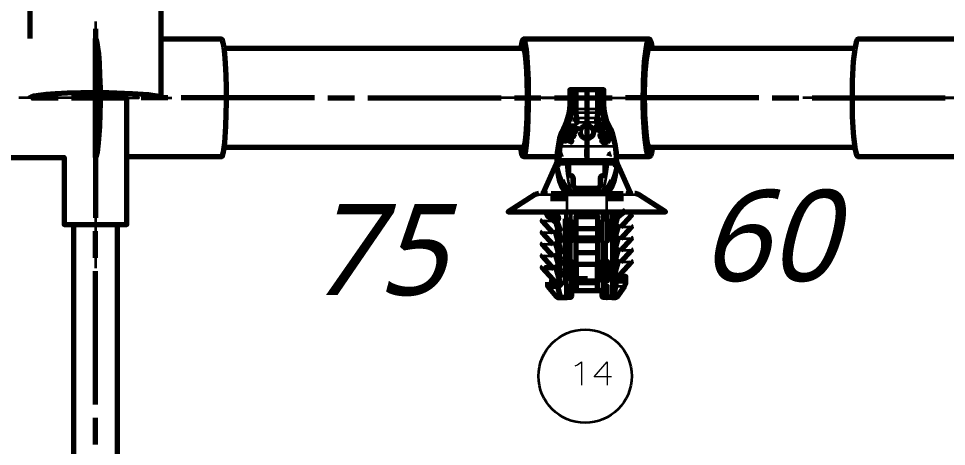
# Model space of a CAD drawing. Header units: millimetres. Extents: x 0 to 174, y 0 to 33.
# Drawn here: x 31.072 to 33.814, y 7.891 to 9.154 of the extents above; entities that cross this region are included whole.
import ezdxf

# ---------------------------------------------------------------- set-up
doc = ezdxf.new("R2010")
doc.units = ezdxf.units.MM
doc.layers.add('PDF_Geomertry', color=7, linetype='Continuous', true_color=0x405f80)
doc.layers.add('PDF_Text', color=7, linetype='Continuous')
doc.styles.add('PDF Lucida Handwriting Italic', font='')
doc.styles.get('PDF Lucida Handwriting Italic').set_extended_font_data('Lucida Handwriting', italic=True)

# ---------------------------------------------------------------- blocks, each defined once
blk = doc.blocks.new('SYM_14_031')
at = {"layer": 'PDF_Geomertry', "lineweight": 70}
for points in [[(0.0915, 0.1103), (0.0912, 0.1212), (0.0891, 0.1412), (0.0852, 0.1599), (0.0797, 0.1784), (0.0748, 0.1909), (0.069, 0.2031), (0.0624, 0.218), (0.0577, 0.2335), (0.0549, 0.2497), (0.054, 0.2658), (0.054, 0.3072), (0.044, 0.3072), (0.0377, 0.3072), (0.0352, 0.3072), (0.0327, 0.3072), (-0.0248, 0.3072), (-0.0273, 0.3072), (-0.0298, 0.3072), (-0.036, 0.3072), (-0.046, 0.3072), (-0.046, 0.2658), (-0.047, 0.2497), (-0.0499, 0.2335), (-0.0547, 0.218), (-0.0612, 0.2031), (-0.0706, 0.1816), (-0.0765, 0.1638), (-0.0812, 0.1412), (-0.0833, 0.1212), (-0.0835, 0.1103)], [(-0.0266, 0.2235), (-0.0248, 0.2113), (-0.0284, 0.2231), (-0.0266, 0.2235), (-0.027, 0.2283), (-0.0273, 0.2378), (-0.0273, 0.3072)], [(0.0352, 0.3072), (0.0352, 0.2378), (0.0348, 0.2283), (0.0344, 0.2235), (0.0362, 0.2231), (0.0327, 0.2113), (0.0344, 0.2235)], [(-0.0463, 0.2523), (-0.0467, 0.2526), (-0.0467, 0.2528)], [(0.0588, 0.2099), (0.0565, 0.2256), (0.0542, 0.2523), (0.0545, 0.2526), (0.0545, 0.2528), (0.0541, 0.2527), (0.0483, 0.2523)], [(-0.0487, 0.2256), (-0.0509, 0.2099)], [(-0.031, 0.2144), (-0.031, 0.2256)], [(0.039, 0.2256), (0.039, 0.2144)], [(0.0752, 0.1713), (0.0699, 0.1856), (0.0634, 0.1995)], [(-0.0667, 0.1733), (-0.0712, 0.1585), (-0.0744, 0.1437)], [(-0.0763, 0.1405), (-0.0781, 0.1223), (-0.0785, 0.1067)], [(-0.0773, 0.1108), (-0.0773, 0.1103), (-0.0805, 0.1095), (-0.0827, 0.1072), (-0.0835, 0.1041)], [(-0.0835, 0.1003), (-0.0828, 0.1041), (-0.0806, 0.1074), (-0.0774, 0.1095), (-0.0735, 0.1103)], [(-0.0676, 0.1185), (-0.071, 0.1174), (-0.0727, 0.1153), (-0.0735, 0.112)], [(0.0749, 0.1185), (0.0715, 0.1174), (0.0698, 0.1153), (0.069, 0.112)], [(0.0915, 0.1041), (0.0906, 0.1072), (0.0883, 0.1095), (0.0852, 0.1103)], [(-0.0835, 0.099), (-0.084, 0.0973), (-0.1255, 0.004), (-0.1192, 0.006), (-0.1255, 0.004), (-0.1273, 0.0019), (-0.1299, 0.001)], [(-0.0876, 0.0744), (-0.0859, 0.0769), (-0.0858, 0.0772), (-0.084, 0.0838), (-0.0835, 0.0909), (-0.0835, 0.0916), (-0.0835, 0.0928), (-0.0835, 0.0956), (-0.0835, 0.102), (-0.0833, 0.1003), (-0.0817, 0.0984), (-0.0785, 0.0973)], [(-0.084, 0.0973), (-0.0876, 0.0772)], [(-0.0835, 0.0956), (-0.0833, 0.0938), (-0.0822, 0.0923), (-0.0805, 0.0913), (-0.0785, 0.091)], [(-0.0815, 0.0812), (-0.0815, 0.0815), (-0.081, 0.0851), (-0.0797, 0.0891), (-0.0824, 0.0905), (-0.0835, 0.0924), (-0.0835, 0.0928)], [(0.0865, 0.0974), (-0.0785, 0.0974)], [(-0.0485, 0.091), (-0.0451, 0.0924), (-0.0485, 0.091), (-0.0497, 0.0894), (-0.0501, 0.0876)], [(-0.0485, 0.0565), (-0.0499, 0.0605), (-0.0501, 0.0873), (-0.0501, 0.0876), (-0.0501, 0.0873), (-0.0499, 0.0605), (-0.0485, 0.0565), (-0.0465, 0.0548), (-0.0437, 0.0542), (-0.043, 0.0542), (-0.0426, 0.0541)], [(-0.0501, 0.0873), (-0.0501, 0.0873)], [(0.0578, 0.0876), (0.0574, 0.0895), (0.0562, 0.0912), (0.0528, 0.0924), (0.0198, 0.0924), (0.0087, 0.0924), (-0.0353, 0.0924), (-0.0451, 0.0924)], [(0.0915, 0.1001), (0.0901, 0.0967), (0.087, 0.0952), (0.0865, 0.0952)], [(0.0892, 0.0812), (0.0892, 0.0813), (0.0888, 0.0851), (0.0874, 0.0891), (0.0891, 0.0897), (0.0905, 0.0908), (0.0913, 0.0924), (0.0915, 0.0928)], [(0.0953, 0.0744), (0.0937, 0.0769), (0.0935, 0.0772), (0.0917, 0.0838), (0.0915, 0.0909), (0.0915, 0.0917), (0.0915, 0.0928), (0.0915, 0.0956), (0.0915, 0.1001), (0.0915, 0.102)], [(0.0915, 0.099), (0.0917, 0.0973)], [(0.1378, 0.001), (0.1351, 0.0019), (0.1333, 0.004), (0.127, 0.006), (0.127, 0.001), (0.127, 0.006), (0.1333, 0.004), (0.0917, 0.0973), (0.0953, 0.0772)], [(0.0556, 0.0556), (0.0527, 0.0542), (0.0522, 0.0542), (0.0517, 0.0542), (0.0516, 0.0542), (0.0556, 0.0556), (0.0563, 0.0565)], [(-0.0691, 0.0403), (-0.0637, 0.0287), (-0.058, 0.0194), (-0.054, 0.0144), (-0.0494, 0.0099)], [(-0.038, 0.0516), (-0.0408, 0.0538), (-0.0426, 0.0541), (-0.0388, 0.0526), (-0.038, 0.0516), (-0.0367, 0.048)], [(-0.0366, 0.0284), (-0.0367, 0.048), (-0.0366, 0.0284), (-0.0366, 0.0283)], [(0.0431, 0.023), (0.0413, 0.0202), (0.0373, 0.017), (0.0317, 0.0158), (0.0069, 0.0158), (0.0009, 0.0158), (-0.0238, 0.0158), (-0.0294, 0.017), (-0.0334, 0.0202), (-0.0353, 0.023), (-0.0366, 0.0283), (-0.0353, 0.023)], [(0.0444, 0.0283), (0.0431, 0.023), (0.0444, 0.0283), (0.0444, 0.0284)], [(0.0445, 0.048), (0.0444, 0.0284), (0.0445, 0.048), (0.0451, 0.0502)], [(0.0516, 0.0542), (0.0508, 0.0542), (0.0472, 0.053), (0.0451, 0.0502), (0.0473, 0.0531), (0.0508, 0.0542), (0.0509, 0.0542), (0.0515, 0.0542)], [(0.0767, 0.0399), (0.0701, 0.0262), (0.0642, 0.0174), (0.0572, 0.0099)], [(-0.138, 0.001), (-0.1473, -0.0012), (-0.1485, -0.002), (-0.2287, -0.053), (-0.0552, -0.053), (0.063, -0.053), (0.1858, -0.053), (0.2233, -0.053), (0.2331, -0.053), (0.2351, -0.053), (0.2365, -0.053), (0.1563, -0.002), (0.1473, 0.001), (0.1458, 0.001)], [(-0.1192, 0.001), (-0.1192, 0.006)], [(-0.1015, 0.001), (-0.0869, 0.001), (-0.0552, 0.001), (0.063, 0.001), (0.0947, 0.001), (0.111, 0.001)], [(-0.0616, 0.0094), (-0.0605, 0.0069), (-0.0608, 0.0041), (-0.0626, 0.0019), (-0.0652, 0.001)], [(0.0069, 0.0158), (0.0009, 0.0158)], [(-0.103, -0.0137), (-0.0552, -0.0137)], [(0.063, -0.0137), (0.1127, -0.0137)], [(-0.1095, -0.0542), (-0.1155, -0.0574), (-0.1165, -0.058), (-0.1177, -0.0547), (-0.1181, -0.051)], [(-0.081, -0.0667), (-0.0797, -0.0745), (-0.0823, -0.0749), (-0.0858, -0.069), (-0.0838, -0.0697), (-0.0819, -0.0687), (-0.081, -0.0667), (-0.0815, -0.0683), (-0.0827, -0.0694), (-0.0844, -0.0697), (-0.0858, -0.069), (-0.0998, -0.0581), (-0.1024, -0.0549), (-0.1033, -0.0535)], [(0.0797, -0.0538), (0.0797, -0.301), (0.0792, -0.3047), (0.0787, -0.3056), (0.0785, -0.3059), (0.078, -0.306), (0.0717, -0.306), (0.0681, -0.306), (0.0649, -0.306), (0.0627, -0.306), (0.0619, -0.306), (0.0638, -0.3056), (0.0655, -0.3045), (0.0665, -0.303), (0.0669, -0.301)], [(0.082, -0.0859), (0.082, -0.0537)], [(0.0935, -0.0527), (0.0901, -0.0584), (0.0874, -0.058), (0.0888, -0.0503)], [(0.092, -0.0712), (0.1201, -0.0499)], [(-0.1265, -0.0777), (-0.128, -0.0791), (-0.1276, -0.0802), (-0.0966, -0.1147)], [(-0.1165, -0.058), (-0.1137, -0.0631), (-0.1067, -0.0594), (-0.1137, -0.0631), (-0.1098, -0.0677), (-0.0851, -0.0872)], [(-0.1049, -0.0616), (-0.1098, -0.0677)], [(-0.0847, -0.1327), (-0.0742, -0.1327), (-0.0745, -0.1281), (-0.0752, -0.1242), (-0.0881, -0.0802), (-0.0881, -0.0784), (-0.0877, -0.0777), (-0.0859, -0.0777), (-0.0858, -0.0777), (-0.0856, -0.0778), (-0.0855, -0.0781)], [(-0.0858, -0.069), (-0.0858, -0.069)], [(-0.0742, -0.1027), (-0.0744, -0.1042), (-0.0748, -0.1053), (-0.0751, -0.1056), (-0.0751, -0.1056), (-0.0753, -0.1056), (-0.0755, -0.1055), (-0.0758, -0.1049), (-0.0855, -0.0781), (-0.0758, -0.1049)], [(-0.0816, -0.0684), (-0.0834, -0.0698), (-0.0851, -0.0701)], [(-0.0587, -0.2688), (-0.0587, -0.0737)], [(-0.0538, -0.0812), (-0.0573, -0.0812), (-0.0573, -0.1387), (-0.0538, -0.1387)], [(-0.0467, -0.0812), (-0.0413, -0.0812), (-0.0413, -0.1387), (-0.0467, -0.1387)], [(-0.0276, -0.1128), (-0.0276, -0.1094), (-0.0276, -0.108), (-0.0276, -0.1052), (-0.0276, -0.097), (-0.0276, -0.0844), (-0.0276, -0.0687), (-0.0276, -0.0669), (0.0353, -0.0669), (0.0353, -0.0687), (0.0353, -0.0844), (0.0353, -0.097), (0.0353, -0.1052), (0.0353, -0.108), (0.0353, -0.1128)], [(0.0547, -0.1387), (0.0491, -0.1387), (0.0491, -0.0812), (0.0547, -0.0812)], [(0.0616, -0.0812), (0.0651, -0.0812), (0.0651, -0.1387), (0.0616, -0.1387)], [(0.0666, -0.0737), (0.0666, -0.1016)], [(0.0924, -0.0859), (0.082, -0.0859), (0.0822, -0.0876), (0.0826, -0.0887), (0.0828, -0.0888), (0.083, -0.089), (0.0831, -0.0888), (0.0834, -0.0887), (0.0837, -0.0881), (0.0933, -0.0615), (0.0934, -0.061), (0.0937, -0.0609), (0.0937, -0.0609), (0.0956, -0.0609), (0.0959, -0.0634), (0.0831, -0.1074), (0.0823, -0.1115), (0.082, -0.116), (0.082, -0.1203), (0.0822, -0.122), (0.0826, -0.1231), (0.0828, -0.1233), (0.083, -0.1234), (0.0831, -0.1233), (0.0834, -0.1231), (0.0837, -0.1226), (0.0933, -0.0959), (0.0934, -0.0955), (0.0937, -0.0953), (0.0937, -0.0953), (0.0956, -0.0953), (0.0959, -0.0978), (0.0831, -0.1419), (0.0823, -0.1459), (0.082, -0.1505), (0.082, -0.1548), (0.0822, -0.1565), (0.0826, -0.1576), (0.0828, -0.1577), (0.083, -0.1578), (0.0831, -0.1577), (0.0834, -0.1576), (0.0837, -0.157), (0.0933, -0.1303), (0.0934, -0.1299), (0.0937, -0.1298), (0.0937, -0.1298), (0.0956, -0.1298), (0.0959, -0.1323), (0.0831, -0.1763), (0.0823, -0.1803), (0.082, -0.1849), (0.082, -0.1892), (0.0822, -0.1909), (0.0826, -0.192), (0.0828, -0.1922), (0.083, -0.1923), (0.0831, -0.1922), (0.0834, -0.192), (0.0837, -0.1915), (0.0933, -0.1648), (0.0934, -0.1644), (0.0937, -0.1642), (0.0937, -0.1642), (0.0956, -0.1642), (0.0959, -0.1667), (0.0831, -0.2108), (0.0823, -0.2148), (0.082, -0.2194), (0.082, -0.2237), (0.0822, -0.2253), (0.0826, -0.2265), (0.0828, -0.2266), (0.083, -0.2267), (0.0831, -0.2266), (0.0834, -0.2265), (0.0837, -0.2259), (0.0933, -0.1992), (0.0934, -0.1988), (0.0937, -0.1987), (0.0937, -0.1987), (0.0956, -0.1987), (0.0959, -0.2012), (0.0824, -0.2474), (0.082, -0.2508), (0.082, -0.2519), (0.0822, -0.2533), (0.0827, -0.2538), (0.0901, -0.2538)], [(0.0933, -0.0615), (0.0837, -0.0881)], [(0.0874, -0.0708), (0.0874, -0.0645), (0.0874, -0.063), (0.0874, -0.0592), (0.0874, -0.058)], [(0.1044, -0.0978), (0.1355, -0.0634), (0.1353, -0.0613), (0.1344, -0.0609)], [(-0.0276, -0.0952), (-0.0276, -0.0933), (-0.0276, -0.0876)], [(-0.0276, -0.1483), (-0.0276, -0.1448), (-0.0276, -0.1434), (-0.0276, -0.1406), (-0.0276, -0.1324), (-0.0276, -0.1199), (-0.0276, -0.1041), (-0.0276, -0.1023), (0.0353, -0.1023), (0.0353, -0.1041), (0.0353, -0.1198), (0.0353, -0.1324), (0.0353, -0.1406), (0.0353, -0.1434), (0.0353, -0.1483)], [(0.0353, -0.0876), (0.0353, -0.0933), (0.0353, -0.0952)], [(0.1044, -0.1323), (0.1355, -0.0978), (0.1353, -0.0958), (0.1344, -0.0953)], [(-0.1265, -0.1122), (-0.128, -0.1135), (-0.1276, -0.1147), (-0.0966, -0.1491)], [(-0.0847, -0.1672), (-0.0742, -0.1672), (-0.0745, -0.1626), (-0.0752, -0.1587), (-0.0881, -0.1147), (-0.0881, -0.1128), (-0.0877, -0.1122), (-0.0859, -0.1122), (-0.0858, -0.1122), (-0.0856, -0.1123), (-0.0855, -0.1126), (-0.0758, -0.1394), (-0.0755, -0.1399), (-0.0753, -0.1401), (-0.0751, -0.1401), (-0.0751, -0.1401), (-0.0748, -0.1398), (-0.0744, -0.1387), (-0.0742, -0.1372), (-0.0742, -0.1327)], [(0.0353, -0.123), (0.0353, -0.1287), (0.0353, -0.1306), (-0.0276, -0.1306), (-0.0276, -0.1287), (-0.0276, -0.123)], [(-0.0276, -0.1838), (-0.0276, -0.1803), (-0.0276, -0.1788), (-0.0276, -0.176), (-0.0276, -0.1678), (-0.0276, -0.1553), (-0.0276, -0.1395), (-0.0276, -0.1378), (-0.0276, -0.1369), (-0.0276, -0.1366), (-0.0276, -0.1377), (0.0353, -0.1377), (0.0353, -0.1369), (0.0353, -0.1366), (0.0353, -0.1378), (0.0353, -0.1395), (0.0353, -0.1553), (0.0353, -0.1678), (0.0353, -0.176), (0.0353, -0.1788), (0.0353, -0.1838)], [(0.1044, -0.1667), (0.1355, -0.1323), (0.1353, -0.1302), (0.1344, -0.1298)], [(-0.1265, -0.1466), (-0.128, -0.148), (-0.1276, -0.1491), (-0.0966, -0.1835)], [(-0.0742, -0.1672), (-0.0742, -0.1716), (-0.0744, -0.1731), (-0.0748, -0.1742), (-0.0751, -0.1745), (-0.0751, -0.1745), (-0.0753, -0.1745), (-0.0755, -0.1744), (-0.0758, -0.1738), (-0.0855, -0.147), (-0.0856, -0.1467), (-0.0858, -0.1466), (-0.0859, -0.1466), (-0.0877, -0.1466), (-0.0881, -0.1473), (-0.0881, -0.1491), (-0.0752, -0.1931), (-0.0745, -0.197), (-0.0742, -0.2016), (-0.0742, -0.206), (-0.0744, -0.2076), (-0.0748, -0.2087), (-0.0751, -0.209), (-0.0751, -0.209), (-0.0753, -0.209), (-0.0755, -0.2088), (-0.0758, -0.2083), (-0.0855, -0.1815), (-0.0856, -0.1812), (-0.0858, -0.181), (-0.0859, -0.181), (-0.0877, -0.181), (-0.0881, -0.1817), (-0.0881, -0.1835), (-0.0752, -0.2276), (-0.0745, -0.2315), (-0.0742, -0.236), (-0.0742, -0.2405), (-0.0744, -0.2422), (-0.0748, -0.2431), (-0.0751, -0.2434), (-0.0751, -0.2434), (-0.0753, -0.2434), (-0.0755, -0.2433), (-0.0758, -0.2427), (-0.0855, -0.2159), (-0.0856, -0.2156), (-0.0858, -0.2155), (-0.0859, -0.2155), (-0.0877, -0.2155), (-0.0881, -0.2162), (-0.0881, -0.218), (-0.1151, -0.218), (-0.121, -0.218)], [(-0.0276, -0.166), (-0.0276, -0.1641), (-0.0276, -0.1584)], [(0.0353, -0.1584), (0.0353, -0.1641), (0.0353, -0.166)], [(0.1044, -0.2012), (0.1355, -0.1667), (0.1353, -0.1647), (0.1344, -0.1642)], [(-0.1265, -0.181), (-0.128, -0.1826), (-0.1276, -0.1835), (-0.0933, -0.2216)], [(-0.0276, -0.2192), (-0.0276, -0.2158), (-0.0276, -0.2142), (-0.0276, -0.2115), (-0.0276, -0.2033), (-0.0276, -0.1908), (-0.0276, -0.1749), (-0.0276, -0.1733), (-0.0276, -0.1723), (-0.0276, -0.172), (-0.0276, -0.1731), (0.0353, -0.1731), (0.0353, -0.1723), (0.0353, -0.172), (0.0353, -0.1733), (0.0353, -0.1749), (0.0353, -0.1908), (0.0353, -0.2033), (0.0353, -0.2115), (0.0353, -0.2142), (0.0353, -0.2192)], [(-0.1265, -0.2155), (-0.128, -0.217), (-0.1276, -0.218), (-0.0859, -0.2642), (-0.0847, -0.2676)], [(-0.0881, -0.218), (-0.0747, -0.2642), (-0.0742, -0.2676), (-0.0742, -0.2685), (-0.0748, -0.2706), (-0.0824, -0.2706), (-0.0947, -0.2706), (-0.1037, -0.2706), (-0.1037, -0.2656), (-0.1015, -0.2656), (-0.1047, -0.2613), (-0.1051, -0.2609), (-0.1058, -0.2608), (-0.1065, -0.2608), (-0.1074, -0.2608), (-0.1077, -0.2608), (-0.1078, -0.2608)], [(-0.0538, -0.1992), (-0.0573, -0.1992), (-0.0573, -0.2567), (-0.0538, -0.2567)], [(-0.0467, -0.2567), (-0.0413, -0.2567), (-0.0413, -0.1992), (-0.0467, -0.1992)], [(0.0545, -0.2967), (0.0544, -0.3059), (0.0544, -0.306), (0.0541, -0.306), (0.0523, -0.3056), (0.0506, -0.3045), (0.0495, -0.303), (0.0492, -0.301), (0.0492, -0.2863), (0.0494, -0.2862), (0.0494, -0.2849), (0.0494, -0.2824), (0.0494, -0.2849), (0.0494, -0.2862), (0.0492, -0.2863), (0.0444, -0.2863), (0.0353, -0.2863), (0.0353, -0.2848), (0.0353, -0.2805), (0.0353, -0.2741), (0.0353, -0.2666), (0.0353, -0.2592), (0.0353, -0.2567), (0.0353, -0.2559), (0.0353, -0.254), (0.0353, -0.2509), (0.0353, -0.2497), (0.0353, -0.2469), (0.0353, -0.2387), (0.0353, -0.2262), (0.0353, -0.2103), (0.0353, -0.2087), (0.0353, -0.2074), (0.0353, -0.2077), (0.0353, -0.2085), (-0.0276, -0.2085), (-0.0276, -0.2074), (-0.0276, -0.2077), (-0.0276, -0.2087), (-0.0276, -0.2103), (-0.0276, -0.2262), (-0.0276, -0.2388), (-0.0276, -0.2469), (-0.0276, -0.2497), (-0.0276, -0.2509), (-0.0276, -0.254), (-0.0276, -0.2567), (-0.0276, -0.2576), (-0.0276, -0.2592), (-0.0276, -0.2666), (-0.0276, -0.2742), (-0.0276, -0.2806), (-0.0276, -0.2848), (-0.0276, -0.2863), (-0.0366, -0.2863), (-0.0415, -0.2863), (-0.0415, -0.2862), (-0.0415, -0.2849), (-0.0416, -0.2824), (-0.0415, -0.2863)], [(-0.0276, -0.2015), (-0.0276, -0.1995), (-0.0276, -0.1938)], [(0.0353, -0.1938), (0.0353, -0.1995), (0.0353, -0.2015)], [(0.0547, -0.1992), (0.0491, -0.1992), (0.0491, -0.2567), (0.0547, -0.2567)], [(0.0616, -0.2567), (0.0651, -0.2567), (0.0651, -0.1992), (0.0616, -0.1992)], [(0.0926, -0.2508), (0.0938, -0.2474), (0.1355, -0.2012), (0.1353, -0.1991), (0.1344, -0.1987)], [(-0.0276, -0.2369), (-0.0276, -0.2349), (-0.0276, -0.2292)], [(0.0353, -0.2292), (0.0353, -0.2349), (0.0353, -0.2369)], [(0.0899, -0.306), (0.0897, -0.306), (0.0876, -0.306), (0.0812, -0.306), (0.0876, -0.306), (0.0894, -0.306), (0.0899, -0.306), (0.094, -0.304), (0.1155, -0.273), (0.119, -0.2641), (0.1191, -0.2617), (0.1191, -0.244), (0.1176, -0.244), (0.1158, -0.244), (0.1144, -0.244), (0.1137, -0.244), (0.113, -0.2441), (0.1124, -0.2447), (0.1094, -0.249), (0.1073, -0.2519)], [(0.1191, -0.244), (0.1158, -0.244)], [(-0.0823, -0.306), (-0.082, -0.306), (-0.0799, -0.306), (-0.0734, -0.306), (-0.0799, -0.306), (-0.0817, -0.306), (-0.0823, -0.306), (-0.0862, -0.3041), (-0.1109, -0.273), (-0.1112, -0.272), (-0.1112, -0.2608)], [(-0.1037, -0.2706), (-0.1048, -0.2706), (-0.1065, -0.2662), (-0.1074, -0.2691), (-0.1078, -0.272), (-0.1048, -0.2706)], [(-0.0824, -0.2706), (-0.0828, -0.2716), (-0.0827, -0.273), (-0.1016, -0.273), (-0.1059, -0.273), (-0.1072, -0.273)], [(-0.0866, -0.2706), (-0.0847, -0.2685)], [(-0.0827, -0.273), (-0.0747, -0.3041), (-0.0734, -0.306), (-0.0702, -0.306), (-0.064, -0.306), (-0.0602, -0.306), (-0.057, -0.306), (-0.0549, -0.306), (-0.0541, -0.306), (-0.056, -0.3056), (-0.0576, -0.3045), (-0.0587, -0.303), (-0.0591, -0.301)], [(-0.0416, -0.2567), (-0.0416, -0.2824)], [(-0.0276, -0.2497), (0.0059, -0.2497)], [(-0.0276, -0.2567), (0.0353, -0.2567)], [(0.078, -0.306), (0.0812, -0.306), (0.0826, -0.304), (0.0895, -0.273), (0.0903, -0.2676), (0.0906, -0.2617), (0.0906, -0.2558), (0.0901, -0.2538), (0.102, -0.2538), (0.1109, -0.2538), (0.1124, -0.2541)], [(0.0924, -0.2519), (0.0945, -0.2538)], [(-0.0702, -0.306), (-0.0706, -0.3059), (-0.0709, -0.3056), (-0.0713, -0.3047), (-0.0717, -0.303), (-0.0719, -0.301)], [(-0.0413, -0.2863), (-0.0413, -0.301), (-0.0417, -0.303), (-0.0428, -0.3045), (-0.0444, -0.3056), (-0.0463, -0.306), (-0.0466, -0.306), (-0.0541, -0.306), (-0.054, -0.3059), (-0.054, -0.2967)], [(-0.0466, -0.306), (-0.0466, -0.3059), (-0.0466, -0.2967)], [(0.0353, -0.2863), (-0.0276, -0.2863)], [(0.0617, -0.2967), (0.0619, -0.3059), (0.0619, -0.306), (0.0544, -0.306)], [(-0.0541, -0.306), (-0.0541, -0.306)], [(0.0619, -0.306), (0.0619, -0.306)]]:
    blk.add_lwpolyline(points, dxfattribs=at)
at = {"layer": 'PDF_Geomertry', "lineweight": 35}
for points in [[(-0.036, 0.3072), (-0.036, 0.2658), (-0.046, 0.2658)], [(-0.0298, 0.2378), (-0.0298, 0.3072)], [(-0.0248, 0.3072), (-0.0248, 0.2517), (0.0327, 0.2517), (0.0327, 0.3072)], [(0.0377, 0.3072), (0.0377, 0.2378), (0.0352, 0.2378)], [(0.044, 0.3072), (0.044, 0.2658), (0.0537, 0.2658), (0.054, 0.2658)], [(-0.036, 0.2658), (-0.0372, 0.2484), (-0.0402, 0.2312), (-0.0452, 0.2145), (-0.0523, 0.1985), (-0.0612, 0.2031)], [(0.0352, 0.2517), (0.0344, 0.2517), (0.0327, 0.2517), (0.0327, 0.2397), (-0.0248, 0.2397), (-0.0248, 0.2517), (-0.0266, 0.2517), (-0.0273, 0.2517)], [(0.0601, 0.1985), (0.0531, 0.2145), (0.048, 0.2312), (0.0449, 0.2484), (0.044, 0.2658)], [(-0.0284, 0.2231), (-0.0295, 0.2298), (-0.0298, 0.2378), (-0.0273, 0.2378)], [(0.0352, 0.2402), (0.0352, 0.2401), (0.0351, 0.2401), (0.0349, 0.2399), (0.0344, 0.2398), (0.0327, 0.2397), (0.0327, 0.2234), (-0.0248, 0.2234), (-0.0248, 0.2397), (-0.0266, 0.2398), (-0.0272, 0.2399), (-0.0273, 0.2401), (-0.0273, 0.2401), (-0.0273, 0.2402)], [(0.0344, 0.2235), (0.0327, 0.2234), (0.0327, 0.2113), (-0.0248, 0.2113), (-0.0248, 0.2234), (-0.0266, 0.2235)], [(0.0377, 0.2378), (0.0373, 0.2298), (0.0362, 0.2231)], [(-0.0523, 0.1985), (-0.0558, 0.1916), (-0.0594, 0.1847), (-0.063, 0.1776), (-0.0666, 0.1705), (-0.0727, 0.1559), (-0.0763, 0.1405), (-0.0795, 0.1409), (-0.0806, 0.141), (-0.0812, 0.1412)], [(0.069, 0.2031), (0.0678, 0.2026), (0.0601, 0.1985), (0.0637, 0.1916), (0.0672, 0.1847), (0.0708, 0.1776), (0.0744, 0.1705), (0.0805, 0.1559), (0.0841, 0.1405), (-0.0763, 0.1405)], [(0.0891, 0.1412), (0.0841, 0.1405), (0.0859, 0.1223), (0.0865, 0.1067)], [(-0.0785, 0.091), (-0.0785, 0.0973), (-0.0785, 0.0974), (-0.0785, 0.1067), (-0.0822, 0.1078), (-0.0833, 0.109), (-0.0835, 0.1103)], [(0.0666, 0.0951), (0.072, 0.0948), (0.0774, 0.0941), (0.0824, 0.0928), (0.0865, 0.091), (0.0865, 0.0952), (0.0865, 0.0973), (0.0865, 0.0974), (0.0865, 0.1067), (0.0887, 0.1072), (0.0905, 0.1083), (0.0912, 0.1092), (0.0915, 0.1103)], [(-0.0835, 0.0928), (-0.0828, 0.0772), (-0.0859, 0.0769)], [(-0.0835, 0.0924), (-0.0816, 0.0822), (-0.0815, 0.0815), (-0.0815, 0.0831), (-0.0798, 0.0853), (-0.0765, 0.0867), (-0.0672, 0.088), (-0.0585, 0.0877), (-0.0556, 0.0605), (-0.0502, 0.0322), (-0.0472, 0.0201), (-0.0435, 0.0099), (-0.0494, 0.0099)], [(-0.0797, 0.0891), (-0.0785, 0.091), (-0.0745, 0.0928), (-0.0695, 0.0941), (-0.0587, 0.0951), (-0.0585, 0.0877), (-0.0501, 0.0876)], [(0.0578, 0.0876), (0.0665, 0.0877), (0.0666, 0.0951), (0.004, 0.0955), (-0.0587, 0.0951)], [(0.0572, 0.0099), (0.0515, 0.0099), (0.0549, 0.0201), (0.0581, 0.0322), (0.0634, 0.0605), (0.0665, 0.0877), (0.0748, 0.088), (0.0835, 0.087), (0.0863, 0.0859), (0.0883, 0.0849), (0.0892, 0.0833), (0.0892, 0.0813), (0.0895, 0.0828), (0.0913, 0.0924)], [(0.0915, 0.0956), (0.091, 0.0938), (0.0899, 0.0923), (0.0883, 0.0913), (0.0865, 0.091), (0.0874, 0.0891)], [(0.0906, 0.0772), (0.0915, 0.0928)], [(-0.1192, 0.001), (-0.1192, 0.0026), (-0.1192, 0.006), (-0.0876, 0.0772), (-0.0876, 0.0744), (-0.0849, 0.0552), (-0.0806, 0.0367), (-0.0772, 0.0267), (-0.073, 0.0173), (-0.0694, 0.0113), (-0.0652, 0.006), (-0.0631, 0.008), (-0.0623, 0.0087), (-0.0617, 0.0092), (-0.0616, 0.0094), (-0.0616, 0.0094), (-0.0662, 0.0153), (-0.0698, 0.0219), (-0.0749, 0.0352), (-0.0797, 0.0538), (-0.0828, 0.0772)], [(-0.0876, 0.0772), (-0.0858, 0.0772)], [(-0.0815, 0.0815), (-0.0815, 0.0815)], [(-0.0815, 0.0815), (-0.0815, 0.0815)], [(-0.0815, 0.0812), (-0.0749, 0.056), (-0.0691, 0.0403)], [(0.0598, 0.001), (0.0573, 0.002), (0.0558, 0.0044), (0.0556, 0.0074), (0.0572, 0.0099), (0.0695, 0.0094), (0.073, 0.006), (0.0772, 0.0113), (0.0808, 0.0173), (0.0849, 0.0267), (0.0884, 0.0367), (0.0927, 0.0552), (0.0953, 0.0744), (0.0953, 0.0772), (0.127, 0.006)], [(0.0695, 0.0094), (0.0741, 0.0155), (0.0777, 0.0222), (0.0833, 0.0367), (0.0881, 0.0569), (0.0906, 0.0772), (0.0937, 0.0769)], [(0.0892, 0.0812), (0.0828, 0.0566), (0.0767, 0.0399)], [(0.0935, 0.0772), (0.0953, 0.0772)], [(0.0508, 0.0542), (0.0508, 0.0542)], [(0.0516, 0.0542), (0.0515, 0.0542)], [(-0.1485, -0.002), (-0.0552, -0.002), (-0.0552, 0.001)], [(-0.0616, 0.0094), (-0.0494, 0.0099), (-0.0478, 0.0074), (-0.0478, 0.0044), (-0.0495, 0.002), (-0.052, 0.001)], [(0.063, 0.001), (0.063, -0.002), (-0.0552, -0.002), (-0.0552, -0.053)], [(0.0528, 0.001), (0.0522, 0.0013), (0.0515, 0.002), (0.0506, 0.0044), (0.0509, 0.0088), (0.0515, 0.0099), (0.004, 0.0092), (-0.0435, 0.0099), (-0.0427, 0.0074), (-0.0427, 0.0044), (-0.0435, 0.0022), (-0.0441, 0.0015), (-0.0447, 0.0012), (-0.0451, 0.001)], [(0.063, -0.053), (0.063, -0.002), (0.1291, -0.002), (0.1563, -0.002)], [(-0.1095, -0.0542), (-0.1067, -0.0594), (-0.1049, -0.0616), (-0.082, -0.0795), (-0.0817, -0.083), (-0.0826, -0.0859), (-0.0837, -0.0872), (-0.0842, -0.0873), (-0.0851, -0.0872)], [(-0.1051, -0.0563), (-0.1058, -0.0548), (-0.1033, -0.0535)], [(-0.0587, -0.0715), (-0.0587, -0.0519)], [(-0.0538, -0.0812), (-0.0538, -0.0737), (-0.0587, -0.0737), (-0.0587, -0.0715), (-0.0587, -0.0715), (-0.0587, -0.0715), (-0.0585, -0.0715), (-0.0584, -0.0716), (-0.0538, -0.0719), (-0.0538, -0.0524)], [(-0.0467, -0.0524), (-0.0467, -0.0719), (-0.0422, -0.0716), (-0.042, -0.0715), (-0.0419, -0.0715), (-0.0419, -0.0715), (-0.0419, -0.0715), (-0.0419, -0.0737)], [(-0.0419, -0.0519), (-0.0419, -0.0715)], [(0.0497, -0.0715), (0.0497, -0.0519)], [(0.0547, -0.0524), (0.0547, -0.0719), (0.0501, -0.0716), (0.0498, -0.0715), (0.0497, -0.0715), (0.0497, -0.0715), (0.0497, -0.0715), (0.0497, -0.0737)], [(0.0616, -0.0524), (0.0616, -0.0719), (0.0662, -0.0716), (0.0665, -0.0715), (0.0665, -0.0715), (0.0666, -0.0715), (0.0666, -0.0715), (0.0666, -0.0737), (0.0616, -0.0737), (0.0616, -0.0812)], [(0.0666, -0.0519), (0.0666, -0.0715)], [(0.0897, -0.0642), (0.0898, -0.063), (0.1153, -0.0437)], [(-0.0881, -0.0802), (-0.1169, -0.0802), (-0.1249, -0.0802), (-0.1263, -0.0802), (-0.1276, -0.0802)], [(-0.1024, -0.0549), (-0.1031, -0.0553), (-0.1051, -0.0563), (-0.1016, -0.0603), (-0.0998, -0.0581)], [(-0.0823, -0.0749), (-0.082, -0.0758), (-0.1016, -0.0603)], [(-0.0795, -0.0795), (-0.0803, -0.0855), (-0.0819, -0.0885), (-0.0827, -0.0894), (-0.0831, -0.0895), (-0.0835, -0.0897), (-0.084, -0.0894)], [(-0.0797, -0.0745), (-0.0795, -0.0758), (-0.082, -0.0758), (-0.082, -0.0795), (-0.0795, -0.0795), (-0.0795, -0.0758)], [(-0.0467, -0.0812), (-0.0467, -0.0737), (-0.0419, -0.0737), (-0.0419, -0.0812)], [(-0.0276, -0.0687), (0.0353, -0.0687)], [(0.0547, -0.0812), (0.0547, -0.0737), (0.0497, -0.0737), (0.0497, -0.0812)], [(0.0874, -0.063), (0.0898, -0.063), (0.0898, -0.0592), (0.0901, -0.0584)], [(0.0874, -0.0592), (0.0898, -0.0592)], [(0.0901, -0.0692), (0.0897, -0.0642), (0.0874, -0.0645), (0.0884, -0.0708), (0.0874, -0.0708)], [(0.092, -0.0712), (0.0917, -0.0712), (0.0916, -0.0712), (0.091, -0.071), (0.0906, -0.0706), (0.0901, -0.0692), (0.0887, -0.0702), (0.0884, -0.0708), (0.0894, -0.0733), (0.091, -0.0747)], [(-0.0742, -0.1027), (-0.0847, -0.1027)], [(-0.0276, -0.1041), (0.0353, -0.1041)], [(0.0958, -0.1074), (0.0831, -0.1074)], [(0.1355, -0.0978), (0.0959, -0.0978)], [(-0.0881, -0.1147), (-0.1169, -0.1147), (-0.1249, -0.1147), (-0.1263, -0.1147), (-0.1276, -0.1147)], [(-0.0752, -0.1242), (-0.088, -0.1242)], [(0.082, -0.116), (0.0924, -0.116)], [(0.0924, -0.1203), (0.082, -0.1203)], [(0.1355, -0.1323), (0.0959, -0.1323)], [(-0.0881, -0.1491), (-0.1169, -0.1491), (-0.1249, -0.1491), (-0.1263, -0.1491), (-0.1276, -0.1491)], [(-0.0742, -0.1372), (-0.0847, -0.1372)], [(-0.0538, -0.1992), (-0.0538, -0.1387)], [(-0.0467, -0.1992), (-0.0467, -0.1387)], [(-0.0419, -0.1387), (-0.0419, -0.1992)], [(-0.0276, -0.1395), (0.0353, -0.1395)], [(0.0497, -0.1992), (0.0497, -0.1387)], [(0.0547, -0.1387), (0.0547, -0.1992)], [(0.0616, -0.1387), (0.0616, -0.1992)], [(0.082, -0.1505), (0.0924, -0.1505)], [(0.0924, -0.1548), (0.082, -0.1548)], [(0.0958, -0.1419), (0.0831, -0.1419)], [(-0.0881, -0.1835), (-0.1169, -0.1835), (-0.1249, -0.1835), (-0.1263, -0.1835), (-0.1276, -0.1835)], [(-0.0742, -0.1716), (-0.0847, -0.1716)], [(-0.0276, -0.1749), (0.0353, -0.1749)], [(0.082, -0.1849), (0.0924, -0.1849)], [(0.0924, -0.1892), (0.082, -0.1892)], [(0.0958, -0.1763), (0.0831, -0.1763)], [(0.1355, -0.1667), (0.0959, -0.1667)], [(-0.121, -0.218), (-0.1276, -0.218)], [(0.0353, -0.2103), (-0.0276, -0.2103)], [(0.0958, -0.2108), (0.0831, -0.2108)], [(0.1355, -0.2012), (0.0959, -0.2012)], [(-0.0752, -0.2276), (-0.088, -0.2276)], [(0.082, -0.2194), (0.0924, -0.2194)], [(0.0924, -0.2237), (0.082, -0.2237)], [(0.1158, -0.244), (0.1158, -0.2558), (0.0906, -0.2558)], [(0.1144, -0.244), (0.1144, -0.2497), (0.1109, -0.249), (0.1109, -0.2524), (0.1109, -0.2538)], [(-0.1078, -0.272), (-0.1078, -0.2608)], [(-0.1037, -0.2656), (-0.1065, -0.2662), (-0.1065, -0.2608)], [(-0.0859, -0.2642), (-0.0747, -0.2642)], [(-0.0847, -0.2676), (-0.0742, -0.2676)], [(-0.0742, -0.2685), (-0.0847, -0.2685)], [(-0.0588, -0.2767), (-0.0587, -0.2688), (-0.0538, -0.2688), (-0.0538, -0.2792), (-0.0467, -0.2792), (-0.0467, -0.2688), (-0.0419, -0.2688)], [(-0.0467, -0.2567), (-0.0467, -0.2688), (-0.0538, -0.2688), (-0.0538, -0.2567)], [(-0.0419, -0.2567), (-0.0419, -0.2688), (-0.0419, -0.2767)], [(0.0353, -0.2592), (-0.0276, -0.2592)], [(0.0353, -0.2666), (-0.0276, -0.2666)], [(0.0497, -0.2767), (0.0497, -0.2688), (0.0497, -0.2567)], [(0.0497, -0.2688), (0.0547, -0.2688), (0.0545, -0.2792), (0.0616, -0.2792), (0.0616, -0.2688), (0.0666, -0.2688), (0.0666, -0.2767)], [(0.0547, -0.2567), (0.0547, -0.2688), (0.0616, -0.2688), (0.0616, -0.2567)], [(0.082, -0.2508), (0.0924, -0.2508)], [(0.0924, -0.2519), (0.082, -0.2519)], [(0.0824, -0.2474), (0.0938, -0.2474)], [(0.1155, -0.273), (0.0895, -0.273)], [(0.1191, -0.2617), (0.0906, -0.2617)], [(0.1109, -0.249), (0.1094, -0.249)], [(-0.0719, -0.301), (-0.064, -0.301), (-0.064, -0.3045), (-0.064, -0.306)], [(-0.064, -0.301), (-0.0591, -0.301), (-0.059, -0.301), (-0.0583, -0.3035), (-0.0565, -0.3053), (-0.0541, -0.306)], [(-0.059, -0.301), (-0.059, -0.301), (-0.059, -0.3009), (-0.059, -0.2992), (-0.0588, -0.2941), (-0.0584, -0.2951), (-0.0574, -0.296), (-0.054, -0.2967), (-0.0466, -0.2967), (-0.0467, -0.2792), (-0.0433, -0.2785), (-0.0422, -0.2777), (-0.0419, -0.2767), (-0.0417, -0.2941)], [(-0.0588, -0.2941), (-0.0588, -0.2767), (-0.0587, -0.2772), (-0.0581, -0.278), (-0.057, -0.2787), (-0.0538, -0.2792), (-0.054, -0.2967)], [(-0.0466, -0.2967), (-0.0435, -0.2962), (-0.0424, -0.2955), (-0.0417, -0.2947), (-0.0417, -0.2941), (-0.0417, -0.2992), (-0.0416, -0.3009), (-0.0416, -0.301), (-0.0416, -0.301), (-0.042, -0.303), (-0.043, -0.3045), (-0.0447, -0.3056), (-0.0466, -0.306)], [(-0.0416, -0.2824), (-0.0366, -0.2824), (-0.0276, -0.2824)], [(-0.0413, -0.301), (-0.0416, -0.301)], [(-0.0366, -0.2824), (-0.0366, -0.2863)], [(0.0353, -0.2824), (0.0444, -0.2824), (0.0444, -0.2852), (0.0444, -0.2863)], [(0.0444, -0.2824), (0.0494, -0.2824)], [(0.0544, -0.306), (0.0524, -0.3056), (0.0509, -0.3045), (0.0498, -0.303), (0.0494, -0.301), (0.0492, -0.301)], [(0.0494, -0.301), (0.0495, -0.301), (0.0495, -0.3009), (0.0495, -0.2992), (0.0495, -0.2941), (0.0497, -0.2947), (0.0502, -0.2955), (0.0513, -0.2962), (0.0545, -0.2967), (0.0617, -0.2967), (0.0616, -0.2792), (0.0651, -0.2785), (0.0662, -0.2777), (0.0666, -0.2767), (0.0667, -0.2941), (0.0666, -0.2947), (0.066, -0.2955), (0.0649, -0.2962), (0.0617, -0.2967)], [(0.0495, -0.2941), (0.0497, -0.2767), (0.0498, -0.2772), (0.0503, -0.278), (0.0515, -0.2787), (0.0545, -0.2792), (0.0545, -0.2967)], [(0.0717, -0.301), (0.0669, -0.301), (0.0667, -0.301), (0.0665, -0.303), (0.0653, -0.3045), (0.0638, -0.3056), (0.0619, -0.306)], [(0.0667, -0.2941), (0.0667, -0.2992), (0.0667, -0.3009), (0.0667, -0.301), (0.0667, -0.301)], [(0.0797, -0.301), (0.0717, -0.301), (0.0717, -0.306)], [(-0.0862, -0.3041), (-0.0747, -0.3041)], [(0.0826, -0.304), (0.094, -0.304)]]:
    blk.add_lwpolyline(points, dxfattribs=at)
at = {"layer": 'PDF_Geomertry', "lineweight": 70}
for points in [[(-0.0244, 0.2015), (-0.0259, 0.1974), (-0.0303, 0.1974), (-0.0333, 0.1897), (-0.0298, 0.1867), (-0.0312, 0.1827), (-0.0478, 0.1972), (-0.0463, 0.201)], [(-0.0347, 0.1973), (-0.0363, 0.1924), (-0.0417, 0.1972)], [(-0.0158, 0.1831), (-0.0142, 0.1906), (-0.0101, 0.197), (-0.0037, 0.2013), (0.004, 0.2027), (0.0115, 0.2013), (0.0178, 0.197), (0.0222, 0.1906), (0.0235, 0.1831), (0.0222, 0.1755), (0.0178, 0.1691), (0.0115, 0.1649), (0.004, 0.1634), (-0.0035, 0.1649), (-0.0099, 0.1691), (-0.0142, 0.1755)], [(0.0356, 0.1919), (0.0484, 0.1965), (0.0494, 0.1972), (0.0501, 0.1981), (0.0503, 0.1992), (0.0502, 0.2003), (0.0497, 0.2015), (0.0487, 0.2022), (0.0476, 0.2024), (0.0463, 0.2022), (0.0335, 0.1976), (0.0322, 0.2012), (0.0449, 0.2059), (0.0477, 0.2063), (0.0503, 0.2056), (0.0526, 0.2041), (0.054, 0.2017), (0.0544, 0.1991), (0.0537, 0.1965), (0.0522, 0.1942), (0.0498, 0.1928), (0.0369, 0.1881)], [(-0.0562, 0.1628), (-0.0405, 0.1572), (-0.0419, 0.1534), (-0.0576, 0.1591), (-0.0588, 0.1555), (-0.0624, 0.1569), (-0.0585, 0.1676), (-0.0549, 0.1663)], [(0.0603, 0.1842), (0.0652, 0.1706), (0.0635, 0.1701), (0.0519, 0.176), (0.0492, 0.1763), (0.0472, 0.1748), (0.0467, 0.1723), (0.0481, 0.1701), (0.0505, 0.1694), (0.0515, 0.1695), (0.0527, 0.166), (0.0491, 0.1658), (0.0459, 0.1672), (0.0437, 0.1698), (0.043, 0.1734), (0.0441, 0.1767), (0.0466, 0.1792), (0.0501, 0.1801), (0.0535, 0.1794), (0.059, 0.1766), (0.0566, 0.183)], [(0.0624, 0.1572), (0.0567, 0.1551), (0.0542, 0.1551), (0.0524, 0.157), (0.0526, 0.1595), (0.0545, 0.1612), (0.0602, 0.1633), (0.0627, 0.1631), (0.0644, 0.1613), (0.0644, 0.1588)], [(0.0563, 0.0565), (0.0578, 0.0605), (0.058, 0.0873), (0.0578, 0.0605)], [(0.0578, 0.0873), (0.0578, 0.0876)], [(-0.0652, 0.006), (-0.0652, 0.0015), (-0.0652, 0.001), (-0.0652, 0.0026)], [(0.0695, 0.0094), (0.0683, 0.0069), (0.0685, 0.0041), (0.0703, 0.0019), (0.073, 0.001), (0.073, 0.006)], [(-0.0276, -0.0669), (-0.0276, -0.066), (-0.0276, -0.0658), (-0.0276, -0.0656), (-0.0276, -0.0656), (-0.0276, -0.0655), (-0.0276, -0.0656)], [(0.0353, -0.0669), (0.0353, -0.0659), (0.0353, -0.0656), (0.0353, -0.0656), (0.0353, -0.0655), (0.0353, -0.0658)], [(-0.0276, -0.1023), (-0.0276, -0.1015), (-0.0276, -0.1012), (-0.0276, -0.101), (-0.0276, -0.101), (-0.0276, -0.1009), (-0.0276, -0.101)], [(0.0353, -0.1023), (0.0353, -0.1013), (0.0353, -0.101), (0.0353, -0.101), (0.0353, -0.1009), (0.0353, -0.1012)], [(-0.0276, -0.1366), (-0.0276, -0.1365), (-0.0276, -0.1365), (-0.0276, -0.1365), (-0.0276, -0.1366)], [(0.0353, -0.1366), (0.0353, -0.1365), (0.0353, -0.1365), (0.0353, -0.1366)], [(-0.0276, -0.172), (-0.0276, -0.1719), (-0.0276, -0.1719), (-0.0276, -0.1719), (-0.0276, -0.172)], [(0.0353, -0.172), (0.0353, -0.1719), (0.0353, -0.1719), (0.0353, -0.172)], [(-0.0276, -0.2074), (-0.0276, -0.2073), (-0.0276, -0.2073), (-0.0276, -0.2073), (-0.0276, -0.2074)], [(0.0353, -0.2074), (0.0353, -0.2073), (0.0353, -0.2073), (0.0353, -0.2074)], [(0.1124, -0.2541), (0.1124, -0.2538), (0.1127, -0.2533), (0.1133, -0.2522), (0.1144, -0.2497), (0.1158, -0.2558)]]:
    blk.add_lwpolyline(points, close=True, dxfattribs=at)
for points in [[(-0.0355, 0.182, -2.920779), (-0.048, 0.1863), (-0.0466, 0.1828), (-0.0502, 0.1803), (-0.0516, 0.1762), (-0.0503, 0.172), (-0.0469, 0.1694), (-0.0424, 0.1692), (-0.0388, 0.1719), (-0.0374, 0.176), (-0.0388, 0.1802)], [(0.0588, 0.167), (0.0616, 0.1674), (0.0644, 0.1667), (0.0667, 0.1651), (0.0681, 0.1627), (0.0685, 0.1599), (0.0678, 0.1572), (0.0662, 0.1548), (0.0638, 0.1534), (0.058, 0.1513, -0.994181), (0.0531, 0.1649)]]:
    blk.add_lwpolyline(points, format="xyb", close=True, dxfattribs=at)
at = {"layer": 'PDF_Geomertry', "lineweight": 35}
for points in [[(-0.0467, -0.0719), (-0.0467, -0.0737), (-0.0538, -0.0737), (-0.0538, -0.0719)], [(0.0616, -0.0719), (0.0616, -0.0737), (0.0547, -0.0737), (0.0547, -0.0719)]]:
    blk.add_lwpolyline(points, close=True, dxfattribs=at)

msp = doc.modelspace()

# ---------------------------------------------------------------- linework, layer by layer
at = {"layer": 'PDF_Geomertry', "lineweight": 70}
for points in [[(31.1057, 8.9193), (31.1069, 8.921), (31.1101, 8.9228), (31.1188, 8.9251), (31.1317, 8.9275), (31.1536, 8.9301), (31.181, 8.9324), (31.2164, 8.9342), (31.2558, 8.9353), (31.3389, 8.9354), (31.4093, 8.9329), (31.456, 8.929), (31.4806, 8.9251), (31.4906, 8.9221), (31.4926, 8.9208), (31.4932, 8.9201), (31.4935, 8.9196), (31.4935, 8.9193), (31.4935, 9.2919)], [(31.1057, 9.2919), (31.1057, 9.0946)], [(30.9256, 9.0946), (30.9256, 8.7439), (31.2071, 8.7439), (31.2071, 8.5453), (31.3921, 8.5453), (31.3921, 8.9193)], [(31.2996, 8.7439), (31.2996, 9.0946)], [(31.2996, 8.7461), (31.2999, 8.7461), (31.3004, 8.7464), (31.3011, 8.7469), (31.3024, 8.7492), (31.3053, 8.7597), (31.3089, 8.7863), (31.3124, 8.836), (31.314, 8.9081), (31.3139, 8.9483), (31.3129, 8.9869), (31.3114, 9.0206), (31.3092, 9.0493), (31.3069, 9.0685), (31.3044, 9.0824), (31.3025, 9.0889), (31.3011, 9.0915), (31.2996, 9.0925)], [(31.3921, 8.7461), (31.6724, 8.7461), (31.6726, 8.7461), (31.6732, 8.7464), (31.6738, 8.7469), (31.675, 8.7492), (31.6779, 8.7597), (31.6815, 8.7863), (31.685, 8.836), (31.6868, 8.9081), (31.6865, 8.9483), (31.6857, 8.9869), (31.684, 9.0206), (31.6819, 9.0493), (31.6797, 9.0685), (31.6772, 9.0824), (31.6753, 9.0889), (31.6738, 9.0915), (31.6724, 9.0925), (31.4935, 9.0925)], [(32.9461, 8.7736), (32.9428, 8.7575), (32.9394, 8.7488), (32.9381, 8.7468), (32.9374, 8.7462), (32.9367, 8.7461), (32.936, 8.7461), (32.9353, 8.7464), (32.9346, 8.7469), (32.9328, 8.7496), (32.9307, 8.755), (32.9281, 8.7663), (32.9256, 8.7815), (32.9231, 8.8044), (32.921, 8.8318), (32.9194, 8.8647), (32.9186, 8.9), (32.9193, 8.9703), (32.9224, 9.0269), (32.9265, 9.0636), (32.9304, 9.0826), (32.9336, 9.0904), (32.935, 9.0919), (32.9357, 9.0924), (32.9364, 9.0925), (32.7517, 9.0925), (32.564, 9.0925), (32.566, 9.0908), (32.5678, 9.0868), (32.5697, 9.0785), (32.5722, 9.0619), (32.5744, 9.0397), (32.5764, 9.0086), (32.5778, 8.9729), (32.5783, 8.8936), (32.5762, 8.8249), (32.5726, 8.7797), (32.569, 8.7569), (32.5663, 8.7482), (32.5651, 8.7465), (32.5646, 8.7461), (32.5642, 8.7461), (32.5639, 8.7461), (32.5636, 8.7461), (32.5631, 8.7464), (32.5624, 8.7471), (32.5608, 8.7506), (32.5583, 8.7597), (32.5563, 8.7736)], [(32.564, 9.0925), (32.5638, 9.0924), (32.5632, 9.0921), (32.5626, 9.0915), (32.5614, 9.0894), (32.5583, 9.0788), (32.5563, 9.0649)], [(32.9461, 9.0649), (32.9439, 9.0768), (32.9414, 9.0854), (32.9394, 9.09), (32.9379, 9.0918), (32.9364, 9.0925)], [(33.8386, 9.0925), (33.5532, 9.0925), (33.5525, 9.0924), (33.5518, 9.0919), (33.5504, 9.0904), (33.5472, 9.0826), (33.5432, 9.0636), (33.5392, 9.0269), (33.5361, 8.9703), (33.5354, 8.9), (33.5361, 8.8647), (33.5378, 8.8318), (33.5397, 8.8044), (33.5424, 8.7815), (33.5447, 8.7663), (33.5475, 8.755), (33.5496, 8.7496), (33.5514, 8.7469), (33.5532, 8.7461), (33.9251, 8.7461)], [(31.6801, 8.7736), (32.564, 8.7736), (32.5643, 8.7736), (32.5646, 8.7737), (32.5651, 8.7742), (32.5663, 8.7761), (32.5689, 8.786), (32.5722, 8.8117), (32.5751, 8.8608), (32.5762, 8.9301), (32.5756, 8.9663), (32.5742, 8.9993), (32.5724, 9.0253), (32.5701, 9.0454), (32.5682, 9.0564), (32.566, 9.0631), (32.564, 9.0649), (31.6801, 9.0649)], [(33.5435, 9.0649), (32.9364, 9.0649), (32.9358, 9.0647), (32.9351, 9.0644), (32.9337, 9.0628), (32.9308, 9.0544), (32.9271, 9.0339), (32.9235, 8.9949), (32.9214, 8.9371), (32.9222, 8.8715), (32.9236, 8.8424), (32.9257, 8.8169), (32.9279, 8.7989), (32.9304, 8.7854), (32.9325, 8.7785), (32.9343, 8.775), (32.9364, 8.7736), (33.5435, 8.7736)], [(31.3118, 8.931), (31.3118, 8.9301), (31.3108, 8.8608), (31.3078, 8.8117), (31.3044, 8.786), (31.3018, 8.7761), (31.3007, 8.7742), (31.3001, 8.7737), (31.2999, 8.7736), (31.2996, 8.7736), (31.2999, 8.7736), (31.3001, 8.7737), (31.3007, 8.7742), (31.3018, 8.7761), (31.3044, 8.786), (31.3078, 8.8117), (31.3108, 8.8608), (31.3118, 8.9301), (31.3117, 8.9333)], [(31.3094, 8.9311), (31.3046, 8.9311), (31.2996, 8.9311), (31.3057, 8.9311), (31.3117, 8.931)], [(31.2996, 8.9193), (31.3094, 8.9193)], [(32.564, 8.7461), (32.6642, 8.7461), (32.6642, 8.7379)], [(32.8342, 8.7331), (32.8375, 8.7343), (32.839, 8.7371), (32.8392, 8.7379), (32.8392, 8.7461), (32.9364, 8.7461)], [(31.2346, 8.5453), (31.2346, 7.1378)], [(31.3646, 7.1378), (31.3646, 8.5453)]]:
    msp.add_lwpolyline(points, dxfattribs=at)
at = {"layer": 'PDF_Geomertry', "color": 18, "lineweight": 35, "true_color": 0x260000}
for points in [[(31.2996, 9.145), (31.2996, 9.0663)], [(31.2996, 9.1229), (31.2996, 8.7633)], [(31.2996, 8.9983), (31.2996, 9.0472), (31.2996, 8.811)], [(31.2996, 9.0268), (31.2996, 8.7586)], [(31.2996, 8.5653), (31.2996, 8.9589)], [(31.1519, 8.9193), (31.0732, 8.9193)], [(31.1107, 8.9193), (31.1894, 8.9193)], [(31.4072, 8.9193), (31.1429, 8.9193)], [(31.3957, 8.9193), (31.1475, 8.9193)], [(31.2287, 8.9193), (31.4275, 8.9193), (31.1914, 8.9193)], [(31.5137, 8.9193), (31.435, 8.9193)], [(31.4465, 8.9193), (31.5253, 8.9193)], [(31.9468, 8.9193), (31.5532, 8.9193)], [(31.5647, 8.9193), (31.8289, 8.9193)], [(31.9863, 8.9193), (32.065, 8.9193)], [(32.1043, 8.9193), (32.4981, 8.9193)], [(32.579, 8.9193), (32.4074, 8.9193)], [(32.5374, 8.9193), (32.6161, 8.9193)], [(32.7653, 8.9193), (32.5885, 8.9193)], [(32.7085, 8.9193), (32.594, 8.9193)], [(32.6185, 8.9193), (32.6972, 8.9193)], [(32.6556, 8.9193), (32.9036, 8.9193)], [(32.7365, 8.9193), (32.9082, 8.9193)], [(32.8265, 8.9193), (32.7478, 8.9193)], [(32.8046, 8.9193), (32.8833, 8.9193)], [(33.2597, 8.9193), (32.866, 8.9193)], [(32.9228, 8.9193), (33.0996, 8.9193)], [(33.299, 8.9193), (33.3778, 8.9193)], [(33.6604, 8.9193), (33.39, 8.9193)], [(33.4171, 8.9193), (33.8108, 8.9193)], [(33.6997, 8.9193), (33.7785, 8.9193)], [(34.0335, 8.9193), (33.7972, 8.9193), (34.1467, 8.9193)], [(31.2996, 8.6929), (31.2996, 8.7717)], [(31.2996, 8.6535), (31.2996, 8.4172)], [(31.2996, 8.4471), (31.2996, 8.5258)], [(31.2996, 8.014), (31.2996, 8.4078)], [(31.2996, 7.896), (31.2996, 7.9747)]]:
    msp.add_lwpolyline(points, dxfattribs=at)
at = {"layer": 'PDF_Geomertry', "color": 3, "lineweight": 70}
for points in [[(31.2996, 9.1229), (31.2996, 8.9193), (31.2996, 8.5653)], [(31.1107, 8.9193), (31.1894, 8.9193)], [(31.2287, 8.9193), (31.2996, 8.9193), (31.3957, 8.9193)], [(31.5137, 8.9193), (31.435, 8.9193)], [(31.9468, 8.9193), (31.5532, 8.9193)], [(31.9863, 8.9193), (32.065, 8.9193)], [(32.1043, 8.9193), (32.4981, 8.9193)], [(32.5374, 8.9193), (32.6161, 8.9193)], [(32.6556, 8.9193), (32.7517, 8.9193), (32.8265, 8.9193)], [(33.2597, 8.9193), (32.866, 8.9193)], [(33.299, 8.9193), (33.3778, 8.9193)], [(33.4171, 8.9193), (33.8108, 8.9193)], [(31.2996, 8.4471), (31.2996, 8.5258)], [(31.2996, 8.014), (31.2996, 8.4078)], [(31.2996, 7.896), (31.2996, 7.9747)]]:
    msp.add_lwpolyline(points, dxfattribs=at)
at = {"layer": 'PDF_Geomertry', "color": 165, "lineweight": 70, "true_color": 0x5267a5}
for points in [[(32.7517, 8.9429), (32.7517, 8.7382)], [(32.7517, 8.7461), (32.7517, 8.7669)]]:
    msp.add_lwpolyline(points, dxfattribs=at)
at = {"layer": 'PDF_Geomertry', "color": 18, "lineweight": 13, "true_color": 0x260000}
for points in [[(32.7169, 8.1282), (32.7236, 8.1315), (32.7358, 8.1404), (32.7358, 8.0715)], [(32.8247, 8.096), (32.7736, 8.096), (32.8114, 8.1404), (32.8114, 8.1071), (32.8114, 8.0715)]]:
    msp.add_lwpolyline(points, dxfattribs=at)
at = {"layer": 'PDF_Geomertry', "color": 18, "lineweight": 35, "true_color": 0x260000}
msp.add_circle((32.7466, 8.0979), 0.1378, dxfattribs=at)

# ---------------------------------------------------------------- block references
msp.add_blockref('SYM_14_031', (32.7477, 8.6358))

# ---------------------------------------------------------------- texts
at = {"layer": 'PDF_Text', "char_height": 0.26906, "attachment_point": 7, "style": 'PDF Lucida Handwriting Italic'}
for s, insert in [('60', (33.0869, 8.375)), ('75', (31.9329, 8.3335))]:
    msp.add_mtext(s, dxfattribs=dict(at, insert=insert))

doc.saveas('drawing.dxf')
